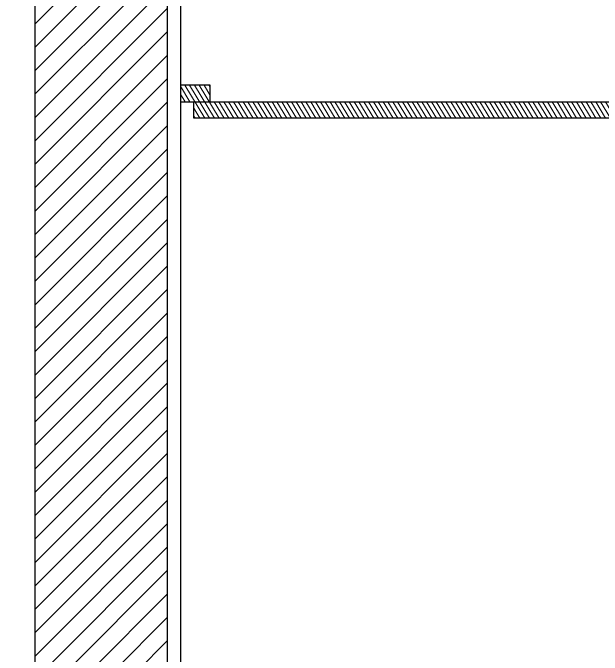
# Model space of a CAD drawing. Header units: inches. Extents: x -12478 to 399182, y -23212 to 525552.
# Drawn here: x 61781 to 62671, y -6588 to -5618 of the extents above; entities that cross this region are included whole.
import ezdxf

# ---------------------------------------------------------------- set-up
doc = ezdxf.new("R2010")
doc.units = ezdxf.units.IN
doc.header["$LTSCALE"] = 1000
doc.header["$MEASUREMENT"] = 0
doc.linetypes.add('DASHED', pattern=[0.75, 0.5, -0.25])
doc.linetypes.add('HIDDEN', pattern=[0.375, 0.25, -0.125])
for name, color, linetype in [('A-Hidden', 8, 'HIDDEN'), ('CQ Grg Gypsum', 41, 'Continuous'), ('Layer3', 3, 'Continuous'), ('Layer7', 8, 'Continuous')]:
    doc.layers.add(name, color=color, linetype=linetype)
doc.layers.add('CQ Gypsum Hatch', color=8, linetype='Continuous', lineweight=20)

msp = doc.modelspace()

# ---------------------------------------------------------------- hatches: boundary and pattern name
at = {"layer": 'CQ Gypsum Hatch'}
h = msp.add_hatch(dxfattribs=at)
h.set_pattern_fill('ANSI31', color=256, scale=50, angle=76.02858, style=0)
h.set_pattern_definition([(121.0285767, (-257584.001, -475856.105), (-5.35568947, -3.22165956), [])])
edge = h.paths.add_edge_path()
edge.add_line((63563.52, -5777.63), (62054.59, -5777.63))
edge.add_line((62054.59, -5777.63), (62054.59, -5752.63))
edge.add_line((62054.59, -5752.63), (62079.59, -5752.63))
edge.add_line((62079.59, -5752.63), (62079.59, -5727.63))
edge.add_line((62079.59, -5727.63), (62034.59, -5727.63))
edge.add_line((62034.59, -5727.63), (62034.59, -5752.63))
edge.add_line((62034.59, -5752.63), (63563.52, -5752.63))
at = {"layer": 'Layer7'}
h = msp.add_hatch(dxfattribs=at)
h.set_pattern_fill('ANSI31', color=256, scale=200, style=0)
h.set_pattern_definition([(45, (14902.261, 1298.618), (-17.67767, 17.67767), [])])
h.paths.add_polyline_path([(62014.59, -9178.13), (61814.47, -9178.13), (61814.47, -4928.63), (62014.59, -4928.63)])

# ---------------------------------------------------------------- linework, layer by layer
at = {"layer": 'A-Hidden', "linetype": 'DASHED', "lineweight": 0, "ltscale": 10}
msp.add_line((67444.52, -5777.63, 0), (60257.04, -5777.63, 0), dxfattribs=at)
at = {"layer": 'CQ Grg Gypsum', "elevation": 0}
msp.add_lwpolyline([(63563.52, -5777.63), (62054.59, -5777.63), (62054.59, -5752.63), (62079.59, -5752.63), (62079.59, -5727.63), (62034.59, -5727.63), (62034.59, -5752.63), (63563.52, -5752.63)], dxfattribs=at)
at = {"layer": 'Layer3'}
for p, q in [((61814.47, -4728.63, 0), (61814.47, -9178.13, 0)), ((62014.59, -4928.63, 0), (62014.59, -9178.13, 0)), ((62034.59, -4928.63, 0), (62034.59, -9078.63, 0))]:
    msp.add_line(p, q, dxfattribs=at)

doc.saveas('drawing.dxf')
